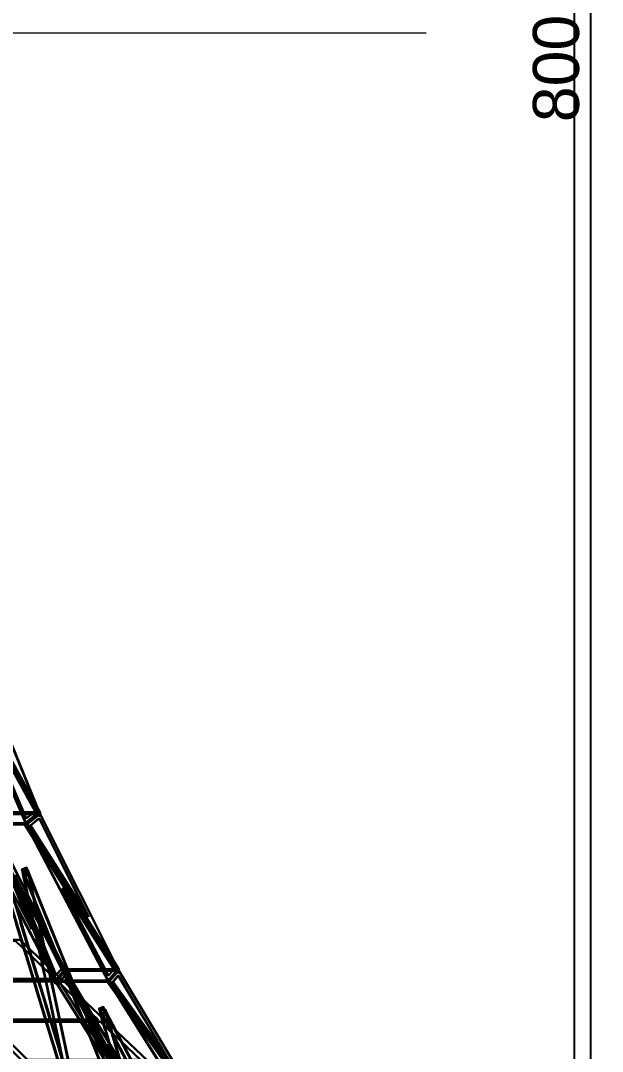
# Model space of a CAD drawing. Header units: millimetres. Extents: x -52000 to 48850, y -48850 to 51750.
# Drawn here: x 31185 to 48850, y -30955 to 367 of the extents above; entities that cross this region are included whole.
import ezdxf

# ---------------------------------------------------------------- set-up
doc = ezdxf.new("R2010")
doc.units = ezdxf.units.MM
for name, color, linetype, lineweight in [('D-BMK-AXIS', 7, 'Continuous', 13), ('D-STR-BASE', 7, 'Continuous', 25), ('D-STR-DIM', 7, 'Continuous', 13), ('D-STR-STRC', 7, 'Continuous', 25)]:
    doc.layers.add(name, color=color, linetype=linetype, lineweight=lineweight)
doc.styles.add('OpenSansCondensed-Light', font='OpenSansCondensed-Light.ttf')
doc.styles.add('TOWER_UNICODE', font='Arial Unicode.ttf')
doc.dimstyles.new('EZDXF', dxfattribs={"dimtxt": 0.25, "dimasz": 0.175, "dimexe": 0.375, "dimexo": 0.125, "dimgap": 0.1, "dimtad": 1, "dimlfac": 100, "dimzin": 12, "dimdsep": 46, "dimtxsty": 'OpenSansCondensed-Light', "dimblk": 'ARCHTICK', "dimcen": 2.5, "dimazin": 3, "dimtfac": 0.5, "dimtmove": 2, "dimatfit": 3})

# ---------------------------------------------------------------- blocks, each defined once
blk = doc.blocks.new('_ARCHTICK')
at = {"color": 0, "linetype": 'BYBLOCK', "const_width": 0.15}
blk.add_lwpolyline([(-0.5, -0.5), (0.5, 0.5)], dxfattribs=at)

msp = doc.modelspace()

# ---------------------------------------------------------------- linework, layer by layer
at = {"layer": 'D-BMK-AXIS'}
msp.add_line((-52000, 0), (43500, 0), dxfattribs=at)
at = {"layer": 'D-STR-BASE'}
msp.add_lwpolyline([(-48000, -48000), (48000, -48000), (48000, 48000), (-48000, 48000)], close=True, dxfattribs=at)
at = {"layer": 'D-STR-STRC'}
for points in [[(31759.5, -23747.1), (29277.9, -19233), (29787.6, -18920.6)], [(31774.7, -23746.2), (29293.1, -19232.1), (29802.8, -18919.7)], [(31759.4, -23747.3), (31349.3, -24059.7), (29277.9, -19233.2)], [(31774.7, -23746.2), (31364.5, -24058.6), (29293.1, -19232.1)], [(31612.5, -23666.3), (31350.8, -23865.7), (30028.8, -20785.4)], [(31627.8, -23665.2), (31366, -23864.6), (30044.1, -20784.4)], [(32846.5, -32979.5), (32812, -32866), (29262, -21187.3), (29296.5, -21300.8)], [(32861.8, -32974.9), (32827.3, -32861.4), (29277.3, -21182.6), (29311.9, -21296.1)], [(32974.7, -32940.6), (32940.2, -32827.1), (29390.2, -21148.3), (29424.8, -21261.8)], [(32990, -32935.9), (32955.5, -32822.4), (29405.6, -21143.7), (29440.1, -21257.2)], [(32249.3, -28843.3), (30132.3, -23684.6), (29722.1, -24022.9)], [(31751.4, -23684.7), (30132.9, -23684.8), (29722.9, -24022.8), (31341.5, -24022.7)], [(31758.1, -23707.7), (30139.5, -23707.8), (29728.8, -24019.9), (31347.3, -24019.8)], [(32264.5, -28842.1), (30147.5, -23683.4), (29737.3, -24021.8)], [(31768.5, -23718.7), (30150, -23718.8), (29740.8, -24056.8), (31359.3, -24056.7)], [(31773.8, -23746.3), (30155.3, -23746.4), (29745.3, -24058.5), (31363.9, -24058.4)], [(30126.6, -23689.2), (31746.6, -23689.2), (31752.3, -23684.6), (30132.3, -23684.6)], [(32249.3, -28843.3), (32548, -28504.9), (30132.3, -23684.6)], [(32264.5, -28842), (32563.2, -28503.6), (30147.5, -23683.3)], [(30149.1, -23750.5), (31769.1, -23750.5), (31774.7, -23746.2), (30154.7, -23746.2)], [(34152.8, -28506), (31326.9, -24024), (31737.1, -23685.7)], [(34168, -28504.9), (31342.1, -24022.9), (31752.3, -23684.6)], [(31758.5, -23696.8), (31745.2, -23798.6), (31775.7, -23796.6), (31788.9, -23694.8)], [(31347.8, -24018.2), (29727.8, -24018.2), (29722.1, -24022.9), (31342.1, -24022.9)], [(31370.1, -24054.3), (29750.1, -24054.3), (29744.5, -24058.6), (31364.5, -24058.6)], [(31510.8, -27245.8), (30130.1, -23881.3), (29862.6, -24101.9)], [(31526, -27244.6), (30145.3, -23880.1), (29877.8, -24100.8)], [(31324.3, -23972.2), (31314.3, -24077.2), (31344.7, -24074.9), (31354.7, -23969.8)], [(34152.8, -28506.2), (33854.1, -28844.5), (31326.9, -24024.2)], [(34168, -28504.9), (33869.3, -28843.3), (31342.1, -24022.9)], [(33237.8, -26871.4), (31483.7, -24089.4), (31738.3, -23879.3)], [(33253, -26870.3), (31498.9, -24088.3), (31753.5, -23878.2)], [(31229.4, -25434), (31368.5, -25377.7), (31364.7, -25368.3), (31225.6, -25424.6)], [(31282.5, -25565), (31421.5, -25508.7), (31364.7, -25368.3), (31225.6, -25424.6)], [(35405.3, -35349.4), (35348.5, -35209), (31364.7, -25368.3), (31421.5, -25508.7)], [(32247.4, -28641.3), (32423, -28442.4), (31002.6, -25608.1)], [(32262.6, -28640.1), (32438.2, -28441.1), (31017.8, -25606.8)], [(35266.3, -35405.7), (35209.4, -35265.3), (31225.6, -25424.6), (31282.5, -25565)], [(31411.6, -25448), (31235.5, -25485.3), (31235.5, -25485.3), (31411.6, -25448)], [(35281.1, -35399.7), (35224.3, -35259.3), (31240.5, -25418.6), (31297.3, -25559)], [(31251.2, -25482), (31251.2, -25482), (32828.6, -32916.3), (32828.6, -32916.3)], [(31432.4, -25545.8), (31256.3, -25583.2), (31256.3, -25583.2), (31432.4, -25545.8)], [(31256.3, -25583.2), (31256.3, -25583.2), (31364.5, -26093.2)], [(31314.9, -25645), (31453.9, -25588.7), (31397.1, -25448.3), (31258, -25504.6)], [(31265, -25624.3), (31373.2, -26134.3), (31373.2, -26134.3)], [(31587.3, -26318), (31307.3, -25626.3), (31271.9, -25538.8)], [(31272, -25579.8), (31272, -25579.8), (31380.2, -26089.9)], [(31591.7, -26328.9), (31556.3, -26241.4), (31276.3, -25549.7)], [(31282.5, -25565), (31421.5, -25508.7), (31417.7, -25499.4), (31278.7, -25555.7)], [(31280.7, -25620.9), (31388.9, -26131), (31388.9, -26131)], [(31602.1, -26311.9), (31322.1, -25620.3), (31286.7, -25532.8)], [(31606.6, -26322.9), (31571.1, -26235.4), (31291.1, -25543.7)], [(35390.5, -35355.4), (35333.6, -35215), (31349.8, -25374.3), (31406.7, -25514.7)], [(31396, -25451.3), (31396, -25451.3), (32973.4, -32885.6), (32973.4, -32885.6)], [(31711.5, -26267.7), (31431.5, -25576), (31396.1, -25488.5)], [(31715.9, -26278.6), (31680.5, -26191.1), (31400.5, -25499.4)], [(31726.3, -26261.7), (31446.3, -25570), (31410.9, -25482.5)], [(31730.8, -26272.6), (31695.3, -26185.1), (31415.3, -25493.4)], [(31416.7, -25549.1), (31416.7, -25549.1), (31524.9, -26059.2)], [(31425.4, -25590.2), (31533.7, -26100.3), (31533.7, -26100.3)], [(31432.4, -25545.8), (31432.4, -25545.8), (31540.6, -26055.8)], [(31441.1, -25586.9), (31549.3, -26096.9), (31549.3, -26096.9)], [(31194.3, -27028.2), (30921.9, -26132.3), (30900.4, -26061.6)], [(31199.3, -27044.8), (31177.8, -26974), (30905.5, -26078.1)], [(31384.7, -26188.1), (31384.7, -26188.1), (31507.9, -26769.1)], [(31393.4, -26229.2), (31516.6, -26810.1), (31516.6, -26810.1)], [(31400.3, -26184.8), (31400.3, -26184.8), (31523.6, -26765.7)], [(31409, -26225.9), (31532.3, -26806.8), (31532.3, -26806.8)], [(31545.1, -26154.1), (31545.1, -26154.1), (31668.3, -26735)], [(31553.8, -26195.1), (31677.1, -26776.1), (31677.1, -26776.1)], [(31560.7, -26150.7), (31560.7, -26150.7), (31684, -26731.7)], [(31569.4, -26191.8), (31692.7, -26772.8), (31692.7, -26772.8)], [(31919.3, -27138), (31615.8, -26388.4), (31580.4, -26300.8)], [(31934.1, -27132), (31630.6, -26382.4), (31595.2, -26294.8)], [(31938.5, -27143), (31903.1, -27055.4), (31599.6, -26305.8)], [(32043.5, -27087.7), (31740, -26338.1), (31704.6, -26250.5)], [(32047.9, -27098.7), (32012.5, -27011.2), (31709, -26261.5)], [(32058.3, -27081.7), (31754.8, -26332.1), (31719.4, -26244.5)], [(32062.7, -27092.7), (32027.3, -27005.1), (31723.8, -26255.5)], [(34011.6, -28461.7), (33847.6, -28647.4), (32460.5, -26001.6)], [(34026.8, -28460.4), (33862.8, -28646.1), (32475.7, -26000.3)], [(31923.7, -27149), (31888.3, -27061.4), (31584.8, -26311.8)], [(31528, -26863.9), (31528, -26863.9), (31651.3, -27444.9)], [(31536.8, -26905), (31660, -27486), (31660, -27486)], [(31543.7, -26860.6), (31543.7, -26860.6), (31667, -27441.6)], [(31552.4, -26901.7), (31675.7, -27482.7), (31675.7, -27482.7)], [(31688.5, -26829.9), (31688.5, -26829.9), (31811.7, -27410.9)], [(31697.2, -26871), (31820.5, -27451.9), (31820.5, -27451.9)], [(31704.1, -26826.6), (31704.1, -26826.6), (31827.4, -27407.5)], [(31712.8, -26867.7), (31836.1, -27448.6), (31836.1, -27448.6)], [(31346.6, -28045.1), (31074.3, -27149.2), (31052.7, -27078.4)], [(31351.6, -28061.6), (31330.1, -27990.9), (31057.8, -27095)], [(31361.9, -28040.4), (31089.6, -27144.5), (31068.1, -27073.8)], [(31366.9, -28057), (31345.4, -27986.2), (31073.1, -27090.3)], [(31474.8, -28006.1), (31202.5, -27110.2), (31181, -27039.5)], [(31479.8, -28022.6), (31458.3, -27951.9), (31186, -27056)], [(31490.1, -28001.5), (31217.8, -27105.6), (31196.3, -27034.8)], [(31495.1, -28018), (31473.6, -27947.2), (31201.3, -27051.3)], [(32251.3, -27958.1), (31947.8, -27208.4), (31912.3, -27120.9)], [(32255.7, -27969), (32220.3, -27881.5), (31916.8, -27131.8)], [(32266.1, -27952.1), (31962.6, -27202.4), (31927.2, -27114.9)], [(32270.5, -27963), (32235.1, -27875.5), (31931.6, -27125.8)], [(32375.5, -27907.8), (32072, -27158.1), (32036.6, -27070.6)], [(32379.9, -27918.7), (32344.5, -27831.2), (32041, -27081.6)], [(32390.3, -27901.8), (32086.8, -27152.1), (32051.4, -27064.6)], [(32394.7, -27912.7), (32359.3, -27825.2), (32055.8, -27075.6)], [(35055.1, -31242.2), (31242.2, -31242.2), (27552.3, -27552.3), (31165.2, -27552.3)], [(31671.4, -27539.8), (31671.4, -27539.8), (31794.7, -28120.7)], [(31687.1, -27536.5), (31687.1, -27536.5), (31810.4, -28117.4)], [(31831.9, -27505.7), (31831.9, -27505.7), (31955.1, -28086.7)], [(31840.6, -27546.8), (31963.9, -28127.8), (31963.9, -28127.8)], [(31847.5, -27502.4), (31847.5, -27502.4), (31970.8, -28083.4)], [(31856.2, -27543.5), (31979.5, -28124.5), (31979.5, -28124.5)], [(35055.1, -31257.2), (31242.2, -31257.2), (27552.3, -27567.3), (31165.2, -27567.3)], [(32247.8, -28753.1), (28936.3, -28753.1), (27761.6, -27581.5), (31015.9, -27581.5)], [(32247.8, -28768.1), (28936.3, -28768.1), (27761.6, -27596.5), (31015.9, -27596.5)], [(31680.2, -27580.9), (31803.4, -28161.8), (31803.4, -28161.8)], [(31695.8, -27577.6), (31819.1, -28158.5), (31819.1, -28158.5)], [(31642.4, -29018.3), (31370.1, -28122.4), (31348.6, -28051.7)], [(31647.4, -29034.8), (31625.9, -28964.1), (31353.6, -28068.2)], [(31657.7, -29013.7), (31385.4, -28117.8), (31363.9, -28047)], [(31662.7, -29030.2), (31641.2, -28959.4), (31368.9, -28063.5)], [(31770.6, -28979.4), (31498.3, -28083.5), (31476.8, -28012.7)], [(31775.6, -28995.9), (31754.1, -28925.1), (31481.8, -28029.2)], [(31785.9, -28974.7), (31513.6, -28078.8), (31492.1, -28008)], [(31790.9, -28991.2), (31769.4, -28920.5), (31497.1, -28024.6)], [(31975.3, -28181.6), (31975.3, -28181.6), (32098.5, -28762.6)], [(31990.9, -28178.3), (31990.9, -28178.3), (32114.2, -28759.2)], [(32583.2, -28778.1), (32279.8, -28028.5), (32244.3, -27940.9)], [(32587.7, -28789.1), (32552.2, -28701.6), (32248.8, -27951.9)], [(32598.1, -28772.1), (32294.6, -28022.5), (32259.2, -27934.9)], [(32602.5, -28783.1), (32567.1, -28695.5), (32263.6, -27945.9)], [(32707.4, -28727.8), (32404, -27978.2), (32368.5, -27890.7)], [(32711.9, -28738.8), (32676.4, -28651.3), (32373, -27901.6)], [(32722.3, -28721.8), (32418.8, -27972.2), (32383.4, -27884.7)], [(32726.7, -28732.8), (32691.3, -28645.3), (32387.8, -27895.6)], [(31814.8, -28215.6), (31814.8, -28215.6), (31938.1, -28796.6)], [(31823.6, -28256.7), (31946.8, -28837.7), (31946.8, -28837.7)], [(31830.5, -28212.3), (31830.5, -28212.3), (31953.8, -28793.3)], [(31839.2, -28253.4), (31962.5, -28834.4), (31962.5, -28834.4)], [(31984, -28222.7), (32107.3, -28803.6), (32107.3, -28803.6)], [(31999.6, -28219.4), (32122.9, -28800.3), (32122.9, -28800.3)], [(35244.5, -33624.6), (32524.1, -28452.8), (32225.4, -28809.4)], [(34143.2, -28453), (32524.9, -28453), (32226.3, -28809.2), (33844.6, -28809.2)], [(34150.1, -28471.1), (32531.8, -28471.1), (32232.4, -28809.1), (33850.7, -28809.1)], [(35259.7, -33623.2), (32539.3, -28451.4), (32240.5, -28808)], [(34161.3, -28483.1), (32542.9, -28483.1), (32245.2, -28839.4), (33863.5, -28839.3)], [(32540.8, -28499.5), (32552.9, -28401.6), (32522.6, -28404.6), (32510.4, -28502.5)], [(32518.7, -28459.2), (34138.7, -28459.2), (34144.1, -28452.8), (32524.1, -28452.8)], [(35244.5, -33624.6), (35405.7, -33268), (32524.1, -28452.8)], [(35259.7, -33622.9), (35420.9, -33266.3), (32539.3, -28451.1)], [(37010.6, -33269.3), (33830.2, -28810.7), (34128.9, -28454.1)], [(37025.7, -33268), (33845.4, -28809.4), (34144.1, -28452.8)], [(34150.2, -28454.2), (34140.2, -28559.2), (34170.6, -28556.8), (34180.6, -28451.8)], [(33541.1, -29983), (30169.6, -29983), (28994.9, -28811.5), (32309.2, -28811.5)], [(33850.8, -28803), (32230.8, -28803), (32225.4, -28809.4), (33845.4, -28809.4)], [(32263.1, -28886), (32281.2, -28797), (32250.8, -28799.3), (32232.7, -28888.4)], [(34167.2, -28505.1), (32548.8, -28505.1), (32250.2, -28843.1), (33868.5, -28843.1)], [(34049.8, -31539), (32531.2, -28651.9), (32364.4, -28850.9)], [(34065, -31537.6), (32546.3, -28650.5), (32379.6, -28849.6)], [(32542.7, -28510.9), (34162.7, -28510.9), (34168, -28504.9), (32548, -28504.9)], [(32915.2, -29598.2), (32611.7, -28848.5), (32576.3, -28761)], [(32919.7, -29609.1), (32884.2, -29521.6), (32580.7, -28772)], [(32930.1, -29592.2), (32626.6, -28842.5), (32591.1, -28755)], [(32934.5, -29603.1), (32899.1, -29515.6), (32595.6, -28766)], [(33039.4, -29547.9), (32735.9, -28798.2), (32700.5, -28710.7)], [(33043.9, -29558.9), (33008.4, -29471.3), (32705, -28721.7)], [(33054.3, -29541.9), (32750.8, -28792.2), (32715.3, -28704.7)], [(33058.7, -29552.9), (33023.3, -29465.3), (32719.8, -28715.7)], [(33825.8, -28758), (33819.4, -28865.3), (33849.8, -28862.3), (33856.2, -28755)], [(37010.6, -33269.7), (36849.3, -33626.3), (33830.2, -28811.1)], [(37025.7, -33268), (36864.5, -33624.6), (33845.4, -28809.4)], [(35673.3, -31216.5), (33978.6, -28840.7), (34137.7, -28650.7)], [(35688.4, -31215.2), (33993.7, -28839.4), (34152.9, -28649.4)], [(33541.1, -29998.1), (30169.6, -29998.1), (28994.9, -28826.5), (32309.2, -28826.5)], [(31938.2, -29991.6), (31665.9, -29095.7), (31644.4, -29024.9)], [(31943.2, -30008.1), (31921.7, -29937.3), (31649.4, -29041.4)], [(31953.5, -29986.9), (31681.2, -29091), (31659.7, -29020.2)], [(31958.6, -30003.4), (31937, -29932.7), (31664.7, -29036.8)], [(32066.4, -29952.6), (31794.1, -29056.7), (31772.6, -28985.9)], [(32071.5, -29969.1), (32049.9, -29898.3), (31777.6, -29002.4)], [(32081.7, -29947.9), (31809.4, -29052), (31787.9, -28981.3)], [(32086.8, -29964.4), (32065.3, -29893.7), (31792.9, -28997.8)], [(31958.2, -28891.5), (31958.2, -28891.5), (32081.5, -29472.4)], [(31967, -28932.6), (32090.2, -29513.5), (32090.2, -29513.5)], [(31973.9, -28888.2), (31973.9, -28888.2), (32097.2, -29469.1)], [(31982.6, -28929.2), (32105.9, -29510.2), (32105.9, -29510.2)], [(32118.7, -28857.4), (32118.7, -28857.4), (32241.9, -29438.4)], [(32127.4, -28898.5), (32250.7, -29479.5), (32250.7, -29479.5)], [(32134.3, -28854.1), (32134.3, -28854.1), (32257.6, -29435.1)], [(32143, -28895.2), (32266.3, -29476.2), (32266.3, -29476.2)], [(33874.6, -28837.3), (32254.6, -28837.3), (32249.3, -28843.3), (33869.3, -28843.3)], [(32101.6, -29567.3), (32101.6, -29567.3), (32224.9, -30148.3)], [(32110.4, -29608.4), (32233.6, -30189.4), (32233.6, -30189.4)], [(32117.3, -29564), (32117.3, -29564), (32240.6, -30145)], [(32126, -29605.1), (32249.3, -30186), (32249.3, -30186)], [(32262.1, -29533.3), (32262.1, -29533.3), (32385.3, -30114.2)], [(32270.8, -29574.4), (32394.1, -30155.3), (32394.1, -30155.3)], [(32277.7, -29530), (32277.7, -29530), (32401, -30110.9)], [(32286.4, -29571), (32409.7, -30152), (32409.7, -30152)], [(33247.2, -30418.2), (32943.7, -29668.6), (32908.3, -29581.1)], [(33251.6, -30429.2), (33216.2, -30341.7), (32912.7, -29592)], [(33262, -30412.2), (32958.6, -29662.6), (32923.1, -29575.1)], [(33266.5, -30423.2), (33231, -30335.7), (32927.6, -29586)], [(33371.4, -30368), (33067.9, -29618.3), (33032.5, -29530.8)], [(33375.8, -30378.9), (33340.4, -30291.4), (33036.9, -29541.7)], [(33386.2, -30362), (33082.8, -29612.3), (33047.3, -29524.8)], [(33390.7, -30372.9), (33355.2, -30285.4), (33051.8, -29535.7)], [(33568.2, -29676.9), (33700.8, -29606.9), (33695.2, -29596.2), (33562.6, -29666.3)], [(33647, -29826), (33779.6, -29755.9), (33695.2, -29596.2), (33562.6, -29666.3)], [(38086.7, -38225.7), (38002.2, -38066), (33562.6, -29666.3), (33647, -29826)], [(38100.8, -38218.2), (38016.4, -38058.5), (33576.7, -29658.8), (33661.1, -29818.5)], [(33757.5, -29685.9), (33584.7, -29736.4), (33584.7, -29736.4), (33757.5, -29685.9)], [(33684.3, -29896.6), (33816.9, -29826.5), (33732.5, -29666.8), (33599.9, -29736.9)], [(33600.1, -29731.9), (33600.1, -29731.9), (35236.3, -35328.1), (35236.3, -35328.1)], [(33647, -29826), (33779.6, -29755.9), (33774, -29745.3), (33641.4, -29815.4)], [(38205.1, -38163.1), (38120.7, -38003.3), (33681, -29603.7), (33765.5, -29763.4)], [(38219.3, -38155.6), (38134.9, -37995.9), (33695.2, -29596.2), (33779.6, -29755.9)], [(34101.6, -30399.4), (33791.5, -29812.7), (33738.9, -29713.1)], [(34104.6, -30405.1), (34052, -30305.5), (33741.9, -29718.8)], [(33742.1, -29690.3), (33742.1, -29690.3), (35378.4, -35286.6), (35378.4, -35286.6)], [(34115.8, -30391.9), (33805.7, -29805.2), (33753, -29705.6)], [(34118.8, -30397.6), (34066.2, -30298.1), (33756.1, -29711.4)], [(34834.4, -31213), (31402.9, -31213), (30228.2, -30041.4), (33602.5, -30041.4)], [(34834.4, -31228), (31402.9, -31228), (30228.2, -30056.5), (33602.5, -30056.5)], [(32234.1, -30964.8), (31961.7, -30068.9), (31940.2, -29998.1)], [(32239.1, -30981.3), (32217.6, -30910.5), (31945.2, -30014.6)], [(32249.4, -30960.1), (31977, -30064.2), (31955.5, -29993.5)], [(32254.4, -30976.6), (32232.9, -30905.9), (31960.6, -30010)], [(32362.3, -30925.8), (32089.9, -30029.9), (32068.4, -29959.2)], [(32367.3, -30942.3), (32345.8, -30871.6), (32073.5, -29975.7)], [(32377.6, -30921.2), (32105.2, -30025.3), (32083.7, -29954.5)], [(32382.6, -30937.7), (32361.1, -30866.9), (32088.8, -29971)], [(33785.5, -29781.8), (33612.8, -29832.3), (33612.8, -29832.3), (33785.5, -29781.8)], [(33612.8, -29832.3), (33612.8, -29832.3), (33747, -30291.5)], [(33983.1, -30462), (33673, -29875.3), (33620.4, -29775.7)], [(33986.2, -30467.7), (33933.5, -30368.2), (33623.4, -29781.5)], [(33624.6, -29872.7), (33758.8, -30331.8), (33758.8, -30331.8)], [(33628.1, -29827.9), (33628.1, -29827.9), (33762.4, -30287)], [(33997.3, -30454.5), (33687.2, -29867.8), (33634.6, -29768.3)], [(34000.3, -30460.2), (33947.7, -30360.7), (33637.6, -29774)], [(33639.9, -29868.2), (33774.2, -30327.3), (33774.2, -30327.3)], [(33770.2, -29786.3), (33770.2, -29786.3), (33904.4, -30245.4)], [(33782, -29826.6), (33916.2, -30285.8), (33916.2, -30285.8)], [(33785.5, -29781.8), (33785.5, -29781.8), (33919.8, -30241)], [(33797.3, -29822.1), (33931.6, -30281.3), (33931.6, -30281.3)], [(32245, -30243.2), (32245, -30243.2), (32368.3, -30824.1)], [(32253.8, -30284.3), (32377, -30865.2), (32377, -30865.2)], [(32260.7, -30239.8), (32260.7, -30239.8), (32384, -30820.8)], [(32269.4, -30280.9), (32392.7, -30861.9), (32392.7, -30861.9)], [(32405.5, -30209.1), (32405.5, -30209.1), (32528.7, -30790.1)], [(32414.2, -30250.2), (32537.5, -30831.2), (32537.5, -30831.2)], [(32421.1, -30205.8), (32421.1, -30205.8), (32544.4, -30786.8)], [(32429.8, -30246.9), (32553.1, -30827.9), (32553.1, -30827.9)], [(33703.4, -31188), (33399.9, -30438.4), (33364.5, -30350.8)], [(33707.8, -31199), (33672.4, -31111.4), (33368.9, -30361.8)], [(33718.2, -31182), (33414.7, -30432.4), (33379.3, -30344.8)], [(33722.7, -31193), (33687.2, -31105.4), (33383.7, -30355.8)], [(33789.6, -30380.1), (33789.6, -30380.1), (33944.2, -30908.8)], [(33931.6, -30338.5), (33931.6, -30338.5), (34086.2, -30867.2)], [(33943.4, -30378.9), (34098, -30907.6), (34098, -30907.6)], [(33947, -30334.1), (33947, -30334.1), (34101.6, -30862.8)], [(33958.8, -30374.4), (34113.4, -30903.1), (34113.4, -30903.1)], [(34471.6, -31099.3), (34134.4, -30461.5), (34081.8, -30361.9)], [(34474.6, -31105.1), (34422, -31005.5), (34084.8, -30367.6)], [(34485.7, -31091.9), (34148.6, -30454), (34096, -30354.4)], [(34488.8, -31097.6), (34436.1, -30998), (34099, -30360.2)], [(33579.2, -31238.3), (33275.7, -30488.6), (33240.3, -30401.1)], [(33583.6, -31249.3), (33548.2, -31161.7), (33244.7, -30412.1)], [(33594, -31232.3), (33290.5, -30482.6), (33255.1, -30395.1)], [(33598.5, -31243.3), (33563, -31155.7), (33259.5, -30406.1)], [(33774.2, -30384.6), (33774.2, -30384.6), (33928.8, -30913.3)], [(33786, -30424.9), (33940.6, -30953.6), (33940.6, -30953.6)], [(33801.4, -30420.4), (33956, -30949.1), (33956, -30949.1)], [(34353.1, -31162), (34016, -30524.1), (33963.3, -30424.5)], [(34356.1, -31167.7), (34303.5, -31068.1), (33966.4, -30430.3)], [(34367.3, -31154.5), (34030.1, -30516.6), (33977.5, -30417.1)], [(34370.3, -31160.2), (34317.7, -31060.6), (33980.5, -30422.8)], [(32658.1, -31899), (32385.8, -31003.1), (32364.3, -30932.4)], [(32663.1, -31915.6), (32641.6, -31844.8), (32369.3, -30948.9)], [(32673.4, -31894.4), (32401.1, -30998.5), (32379.6, -30927.7)], [(32678.4, -31910.9), (32656.9, -31840.1), (32384.6, -30944.2)], [(32388.4, -30919), (32388.4, -30919), (32511.7, -31500)], [(32404.1, -30915.7), (32404.1, -30915.7), (32527.4, -31496.7)], [(32548.9, -30885), (32548.9, -30885), (32672.1, -31465.9)], [(32557.6, -30926.1), (32680.9, -31507), (32680.9, -31507)], [(32564.5, -30881.7), (32564.5, -30881.7), (32687.8, -31462.6)], [(32573.2, -30922.7), (32696.5, -31503.7), (32696.5, -31503.7)], [(35229.8, -33446.7), (35313.6, -33261.2), (33815.2, -30757.3)], [(35245, -33445), (35328.8, -33259.6), (33830.4, -30755.7)]]:
    msp.add_lwpolyline(points, close=True, dxfattribs=at)
for points in [[(31769.1, -23750.5), (29797, -18923.3)], [(31774.7, -23746.2), (29802.8, -18919.7)], [(31745.2, -23798.6), (29263.7, -19284.5)], [(31758.5, -23696.8), (29276.9, -19182.7)], [(31364.5, -24058.6), (29293.1, -19232.1)], [(31775.7, -23796.6), (29294.1, -19282.5)], [(31370.1, -24054.3), (29299, -19228.5)], [(31788.9, -23694.8), (29307.3, -19180.7)], [(32812, -32866), (29262, -21187.3)], [(32814.3, -32873.6), (29264.3, -21194.8)], [(32844.2, -32972), (29294.2, -21293.2)], [(32955.5, -32822.4), (29405.6, -21143.7)], [(32957.8, -32830), (29407.9, -21151.2)], [(32987.7, -32928.3), (29437.8, -21249.6)], [(32990, -32935.9), (29440.1, -21257.2)], [(32846.5, -32979.5), (29296.5, -21300.8)], [(32232.7, -28888.4), (30115.6, -23729.7)], [(32542.7, -28510.9), (30126.6, -23689.2)], [(32548, -28504.9), (30132.3, -23684.6)], [(32250.8, -28799.3), (30133.7, -23640.7)], [(32263.1, -28886), (30146, -23727.3)], [(32281.2, -28797), (30164.1, -23638.3)], [(34162.7, -28510.9), (31746.6, -23689.2)], [(31768.5, -23718.7), (31751.4, -23684.7)], [(34168, -28504.9), (31752.3, -23684.6)], [(31773.8, -23746.3), (31758.1, -23707.7)], [(32249.3, -28843.3), (29722.1, -24022.9)], [(32254.6, -28837.3), (29727.8, -24018.2)], [(34140.2, -28559.2), (31314.3, -24077.2)], [(34150.2, -28454.2), (31324.3, -23972.2)], [(31359.3, -24056.7), (31341.5, -24022.7)], [(33869.3, -28843.3), (31342.1, -24022.9)], [(34170.6, -28556.8), (31344.7, -24074.9)], [(31363.9, -24058.4), (31347.3, -24019.8)], [(33874.6, -28837.3), (31347.8, -24018.2)], [(34180.6, -28451.8), (31354.7, -23969.8)], [(35348.5, -35209), (31364.7, -25368.3)], [(31397.1, -25448.3), (31364.7, -25368.3)], [(35209.4, -35265.3), (31225.6, -25424.6)], [(31258, -25504.6), (31225.6, -25424.6)], [(35213.2, -35274.7), (31229.4, -25434)], [(31235.5, -25485.3), (32812.9, -32919.7)], [(31235.5, -25485.3), (31256.3, -25583.2)], [(35262.5, -35396.4), (31278.7, -25555.7)], [(35266.3, -35405.7), (31282.5, -25565)], [(31314.9, -25645), (31282.5, -25565)], [(35352.2, -35218.4), (31368.5, -25377.7)], [(31411.6, -25448), (32989, -32882.3)], [(31411.6, -25448), (31432.4, -25545.8)], [(35401.5, -35340.1), (31417.7, -25499.4)], [(35405.3, -35349.4), (31421.5, -25508.7)], [(31453.9, -25588.7), (31421.5, -25508.7)], [(35035.1, -31242.2), (31145.2, -27552.3)], [(35055.1, -31242.2), (31165.2, -27552.3)], [(35230.9, -33674.3), (32510.4, -28502.5)], [(35401.5, -33277.5), (32518.7, -28459.2)], [(35243, -33576.4), (32522.6, -28404.6)], [(35405.7, -33268), (32524.1, -28452.8)], [(32542.9, -28483.1), (32524.9, -28453)], [(32548.8, -28505.1), (32531.8, -28471.1)], [(35261.2, -33671.2), (32540.8, -28499.5)], [(35273.3, -33573.4), (32552.9, -28401.6)], [(37021.5, -33277.5), (34138.7, -28459.2)], [(34161.3, -28483.1), (34143.2, -28453)], [(37025.7, -33268), (34144.1, -28452.8)], [(34167.2, -28505.1), (34150.1, -28471.1)], [(35244.5, -33624.6), (32225.4, -28809.4)], [(32245.2, -28839.4), (32226.3, -28809.2)], [(35248.8, -33615.1), (32230.8, -28803)], [(32250.2, -28843.1), (32232.4, -28809.1)], [(37006.2, -33216.6), (33825.8, -28758)], [(33863.5, -28839.3), (33844.6, -28809.2)], [(36864.5, -33624.6), (33845.4, -28809.4)], [(33868.5, -28843.1), (33850.7, -28809.1)], [(36868.8, -33615.1), (33850.8, -28803)], [(37036.5, -33213.6), (33856.2, -28755)], [(36999.8, -33323.9), (33819.4, -28865.3)], [(37030.1, -33320.9), (33849.8, -28862.3)], [(38002.2, -38066), (33562.6, -29666.3)], [(33599.9, -29736.9), (33562.6, -29666.3)], [(38007.9, -38076.6), (33568.2, -29676.9)], [(33584.7, -29736.4), (35221, -35332.6)], [(33584.7, -29736.4), (33612.8, -29832.3)], [(38134.9, -37995.9), (33695.2, -29596.2)], [(33732.5, -29666.8), (33695.2, -29596.2)], [(38140.5, -38006.5), (33700.8, -29606.9)], [(33757.5, -29685.9), (35393.7, -35282.1)], [(33757.5, -29685.9), (33785.5, -29781.8)], [(38213.7, -38144.9), (33774, -29745.3)], [(38081, -38215), (33641.4, -29815.4)], [(38086.7, -38225.7), (33647, -29826)], [(33684.3, -29896.6), (33647, -29826)], [(38219.3, -38155.6), (33779.6, -29755.9)], [(33816.9, -29826.5), (33779.6, -29755.9)]]:
    msp.add_lwpolyline(points, dxfattribs=at)

# ---------------------------------------------------------------- dimensions: what is measured, and where the dimension line sits
at = {"layer": 'D-STR-DIM'}
msp.add_linear_dim(base=(48500, -40000), p1=(40000, -40000), p2=(40000, 40000), angle=90, dimstyle='EZDXF', override={"dimtxt": 1400, "dimasz": 625, "dimexe": 350, "dimexo": 300, "dimgap": 350, "dimtad": 1, "dimdec": 0, "dimlfac": 1, "dimlunit": 2, "dimtxsty": 'TOWER_UNICODE', "dimclrd": 7, "dimclre": 7, "dimclrt": 7}, dxfattribs=at).render()

doc.saveas('drawing.dxf')
